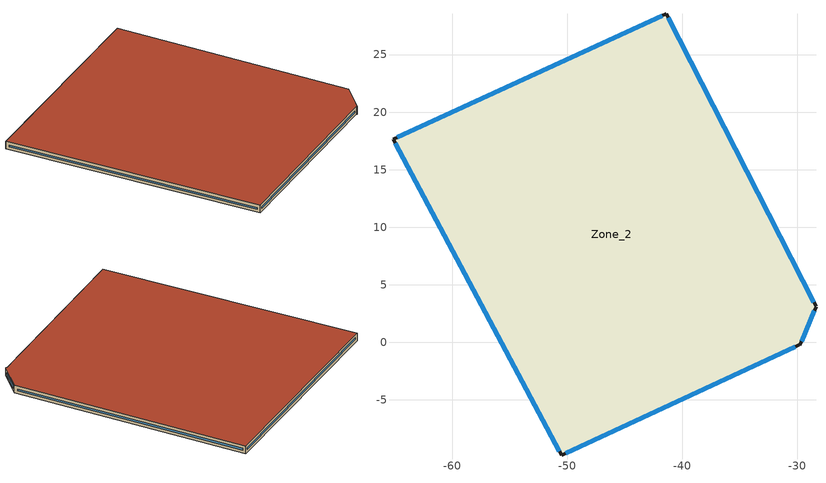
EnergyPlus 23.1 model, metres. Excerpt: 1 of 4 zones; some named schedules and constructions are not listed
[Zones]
Zone_2
 floor outside (90.1-2019 Nonresidential CZ 0 Exterior Floor (Mass)): -28.39,3.14 -28.39,3.09 -29.79,-0.26 -29.84,-0.23 -50.49,-9.79 -65.13,17.65 -41.39,28.54 z6
 wall outside (Slab_Mass): -28.39,3.14 -41.39,28.54 -65.13,17.65 -50.49,-9.79 -29.84,-0.23 / -29.79,-0.26 -28.39,3.09 z6:7
 window (90.1-2019 Nonresidential CZ 0 Glazing (Operable)): -28.57,3.49 -41.2,28.18 / -41.75,28.37 -64.77,17.82 / -64.95,17.3 -50.68,-9.44 / -50.13,-9.62 -30.2,-0.39 z6.4:6.6; -29.65,0.09 -28.54,2.74 z6.37:6.63
 roof outside (300mmInsulation 200mmConcrete): -28.39,3.14 -41.39,28.54 -65.13,17.65 -50.49,-9.79 -29.84,-0.23 -29.79,-0.26 -28.39,3.09 z7
[Schedule:Week:Daily]
CoolAvail_Zone_1_27: d0e60600-f201-4ed4-8ec6-228ae8b4bf73, 63ec7d58-1134-4842-a9a0-7e4ea723d7cf, 0c8e331e-e040-44ae-a043-5efcbc02d654, 1ea34aeb-6558-451a-9699-82de44c70dd4, cb972258-9f7a-4cc5-8b93-642e1c33d81d, e079d2e2-ef0e-45d8-926b-b09dd815703f, 8360fa1e-15b3-4a7e-97cc-c029d1b29a01, d0e60600-f201-4ed4-8ec6-228ae8b4bf73, d0e60600-f201-4ed4-8ec6-228ae8b4bf73, d0e60600-f201-4ed4-8ec6-228ae8b4bf73, d0e60600-f201-4ed4-8ec6-228ae8b4bf73, d0e60600-f201-4ed4-8ec6-228ae8b4bf73
CoolAvail_Zone_1_28: cd824d87-a001-481d-920a-4332fdb6442c, 18bdd5aa-bded-4795-9de6-0cdc3f8d09ff, c6b788f3-225c-4715-908b-267c8a8ebe30, f127eabf-3f26-4138-9ec2-f22bb4d70a3c, 4c017381-4d16-4731-8fc3-243971d0ee49, 584fa531-441c-4c1f-9bb9-d32b0166b568, 726a7d44-d36e-434b-b302-b0441f3fc3a9, cd824d87-a001-481d-920a-4332fdb6442c, cd824d87-a001-481d-920a-4332fdb6442c, cd824d87-a001-481d-920a-4332fdb6442c, cd824d87-a001-481d-920a-4332fdb6442c, cd824d87-a001-481d-920a-4332fdb6442c
CoolAvail_Zone_1_29: d36e7eeb-7e99-4b6a-927a-29899a9c2e32, d63f0308-37f2-4e2b-81d3-e4ec28b5fe13, 1244ee6b-1aa4-4fe4-84b7-5d73f1cfa71f, da5f4b4d-dbc2-42f8-9c61-a1093e0cfce0, 4c017381-4d16-4731-8fc3-243971d0ee49, 4c017381-4d16-4731-8fc3-243971d0ee49, 069caf53-d504-4ea9-96a0-66e8e0c321c7, d36e7eeb-7e99-4b6a-927a-29899a9c2e32, d36e7eeb-7e99-4b6a-927a-29899a9c2e32, d36e7eeb-7e99-4b6a-927a-29899a9c2e32, d36e7eeb-7e99-4b6a-927a-29899a9c2e32, d36e7eeb-7e99-4b6a-927a-29899a9c2e32
CoolAvail_Zone_1_30: 663f45e9-2eac-4ec9-bc4b-0371f8def025, 88bc864f-68e4-4239-8a9a-7675c4ee05d2, 0342d07f-0758-4ca8-bad2-dd9ff63566e4, c7946a2a-f333-4f09-b6a0-ffc371ba6ee3, f3b7148c-db05-4e5c-97ba-11a64b06dcf3, d09504b5-3339-444a-8605-1d5ac507b9d7, 9a98c019-0ac4-404f-9227-98b49e6a36ce, 663f45e9-2eac-4ec9-bc4b-0371f8def025, 663f45e9-2eac-4ec9-bc4b-0371f8def025, 663f45e9-2eac-4ec9-bc4b-0371f8def025, 663f45e9-2eac-4ec9-bc4b-0371f8def025, 663f45e9-2eac-4ec9-bc4b-0371f8def025
CoolAvail_Zone_1_31: 9f220d79-99dd-476a-ad9f-4f75b2de4aba, e34647c8-ed83-4c47-a882-338ddc348e5e, 1244ee6b-1aa4-4fe4-84b7-5d73f1cfa71f, 61571de9-9310-4666-9e1b-1ca8bbed1472, d01c58f6-094b-4f90-9698-7d5f2214a164, 58872164-54ae-43be-81f7-6971f585854c, da146b30-927e-4360-8612-4cd24731ecb2, 9f220d79-99dd-476a-ad9f-4f75b2de4aba, 9f220d79-99dd-476a-ad9f-4f75b2de4aba, 9f220d79-99dd-476a-ad9f-4f75b2de4aba, 9f220d79-99dd-476a-ad9f-4f75b2de4aba, 9f220d79-99dd-476a-ad9f-4f75b2de4aba
CoolAvail_Zone_1_32: 4290ab72-997d-4689-88d4-253bfab9eab9, 5a9eb516-2d97-48ef-b081-3a6d66cf8e0f, 45240cdb-c462-44bf-9c4e-f50d3ec32b0a, c0861415-2dca-4633-98a8-71df579cef30, 81bf4274-5776-424c-b0c5-553e41f2b465, c1074c61-f5e6-4709-a77b-eabe1a56ae61, c85935ab-9902-48ec-a4f8-af647e52a66b, 4290ab72-997d-4689-88d4-253bfab9eab9, 4290ab72-997d-4689-88d4-253bfab9eab9, 4290ab72-997d-4689-88d4-253bfab9eab9, 4290ab72-997d-4689-88d4-253bfab9eab9, 4290ab72-997d-4689-88d4-253bfab9eab9
CoolAvail_Zone_1_33: 0751f345-d5d0-4307-82f3-f661a4568864, a9833b3b-96a0-4eeb-b85f-57d8929c6c3b, 6991269c-b9aa-462c-be79-98573f8d0a61, eb0878b3-3201-4963-849b-b377936ec55f, 54d93122-1fad-48d4-8ec2-a4cfbf200033, 5c68d9ec-dc0f-4dfd-beab-3e619356a6b8, 4bf384bc-5e5c-473d-892c-18a55ea4f0dd, 0751f345-d5d0-4307-82f3-f661a4568864, 0751f345-d5d0-4307-82f3-f661a4568864, 0751f345-d5d0-4307-82f3-f661a4568864, 0751f345-d5d0-4307-82f3-f661a4568864, 0751f345-d5d0-4307-82f3-f661a4568864
CoolAvail_Zone_1_34: 1d237bff-bf8c-4a10-b286-95ece04a3911, a270f472-fa93-46f8-802f-f71a098b546d, 5dcfa3f4-b48f-4ffc-97f2-7eb63f7d3d07, c3aa5494-24d3-45d7-b516-87bb8ec23d34, fcb18845-ebea-4f31-86f1-5df8cd48a16c, 7e4e7b01-f123-4645-ae35-0cb7e939616a, eb714231-5e28-41e3-a01c-13b8b684d4d4, 1d237bff-bf8c-4a10-b286-95ece04a3911, 1d237bff-bf8c-4a10-b286-95ece04a3911, 1d237bff-bf8c-4a10-b286-95ece04a3911, 1d237bff-bf8c-4a10-b286-95ece04a3911, 1d237bff-bf8c-4a10-b286-95ece04a3911
CoolAvail_Zone_1_35: 92efe9e2-8fc0-47f5-8cf7-b6b37387d511, 9ca8ac30-1fac-4a4f-8247-5fa3b6bc3194, e1ffd640-36df-4ba9-bec8-7214d73c8f23, ace8b4cc-fa45-47e6-bd7e-9b220a0ce9d3, 9bc6f879-6f12-4e5e-92e3-6dcfde522f6b, 42cb72ba-f8b0-4015-b5cc-5b2d875678a5, 16d26286-9ffe-45ec-bc67-76b47c479397, 92efe9e2-8fc0-47f5-8cf7-b6b37387d511, 92efe9e2-8fc0-47f5-8cf7-b6b37387d511, 92efe9e2-8fc0-47f5-8cf7-b6b37387d511, 92efe9e2-8fc0-47f5-8cf7-b6b37387d511, 92efe9e2-8fc0-47f5-8cf7-b6b37387d511
CoolAvail_Zone_1_36: 55e889dd-4dae-4995-898c-ad8a9f51bc7e, efd2cf05-2017-4947-b8c0-f33db4a4d276, bbe52437-5b37-4489-8386-9451a95b19c0, 4e98c0e8-78ad-4bcd-bc3e-7136227225ec, 48a03e43-781b-496d-8560-723c7cccdeba, d3388979-3c5e-4230-b6ec-aed395f75b32, 073c58c9-18f4-41aa-a3cf-339a2f768554, 55e889dd-4dae-4995-898c-ad8a9f51bc7e, 55e889dd-4dae-4995-898c-ad8a9f51bc7e, 55e889dd-4dae-4995-898c-ad8a9f51bc7e, 55e889dd-4dae-4995-898c-ad8a9f51bc7e, 55e889dd-4dae-4995-898c-ad8a9f51bc7e
CoolAvail_Zone_1_37: 4c017381-4d16-4731-8fc3-243971d0ee49, 56b3d4db-7811-4886-9d11-afb64cb48239, ee12e77f-b086-40be-be66-8df6dc27f018, 9bfb682e-c95d-4846-b03b-9c5e61eed766, 11fd3836-8318-4e2a-9168-f7956faec835, 1341e78b-528d-4e30-a45e-b60320c59b85, 9de0474e-88da-4eaa-a37d-2cb33c93be46, 4c017381-4d16-4731-8fc3-243971d0ee49, 4c017381-4d16-4731-8fc3-243971d0ee49, 4c017381-4d16-4731-8fc3-243971d0ee49, 4c017381-4d16-4731-8fc3-243971d0ee49, 4c017381-4d16-4731-8fc3-243971d0ee49
CoolAvail_Zone_1_38: 270d7265-5569-4834-836e-14ea763d14b1, 5eae2b4f-ba89-4de8-9a66-ed23d8c94ec3, 55e889dd-4dae-4995-898c-ad8a9f51bc7e, e72a30ee-afd5-4c38-81d4-1741d3bfc490, 0bbae650-4b85-4186-ac13-a2241a039b25, be537a29-df93-45f4-82a5-a6e540831097, 49085668-f089-4469-b7cc-5da6593c33dc, 270d7265-5569-4834-836e-14ea763d14b1, 270d7265-5569-4834-836e-14ea763d14b1, 270d7265-5569-4834-836e-14ea763d14b1, 270d7265-5569-4834-836e-14ea763d14b1, 270d7265-5569-4834-836e-14ea763d14b1
CoolAvail_Zone_1_39: d9cda4d7-83c8-4eee-a7c2-86543e136363, e7a00f94-053c-48a9-8857-31547de9dffd, a428bd8e-12c6-459a-b90d-f09008c16182, 242fbfea-2699-4b8a-83d8-3d7f9bf805f5, d8fa28f5-71eb-40ea-92b3-eef93bd57c1f, 62923899-5e16-4868-9bbc-d5b7a669018b, 4c017381-4d16-4731-8fc3-243971d0ee49, d9cda4d7-83c8-4eee-a7c2-86543e136363, d9cda4d7-83c8-4eee-a7c2-86543e136363, d9cda4d7-83c8-4eee-a7c2-86543e136363, d9cda4d7-83c8-4eee-a7c2-86543e136363, d9cda4d7-83c8-4eee-a7c2-86543e136363
CoolAvail_Zone_1_40: da5f4b4d-dbc2-42f8-9c61-a1093e0cfce0, 7786bc1d-82dd-45e1-aa3c-e3446434291e, 6ecc3e0a-1c9c-428f-9147-e0da24135b1c, 24888a63-5f46-49d5-9103-4fb353aede8d, 53d2ad7c-864c-4c22-800d-4cc73c71abeb, 653bcc18-584a-4a4d-844b-ff51c25d83ab, aaf7f26e-acc7-4833-9f34-67514808f927, da5f4b4d-dbc2-42f8-9c61-a1093e0cfce0, da5f4b4d-dbc2-42f8-9c61-a1093e0cfce0, da5f4b4d-dbc2-42f8-9c61-a1093e0cfce0, da5f4b4d-dbc2-42f8-9c61-a1093e0cfce0, da5f4b4d-dbc2-42f8-9c61-a1093e0cfce0
CoolAvail_Zone_1_41: e0fbb3e3-1790-40f9-b837-f81f6f4af33a, 4bb2f1eb-4b39-46c7-be44-016ac7675e0f, b4618ad0-6dee-4ba9-a1f5-5fce1e1d22b9, 829d56c1-4dec-43c7-8c0b-9f2590b03830, f75b9e9c-cf17-426e-89d1-433b077fe83e, 429c1c22-c32e-4cfb-a638-74580e387c76, 0d278512-de6f-450f-a460-ce0183404bb3, e0fbb3e3-1790-40f9-b837-f81f6f4af33a, e0fbb3e3-1790-40f9-b837-f81f6f4af33a, e0fbb3e3-1790-40f9-b837-f81f6f4af33a, e0fbb3e3-1790-40f9-b837-f81f6f4af33a, e0fbb3e3-1790-40f9-b837-f81f6f4af33a
CoolAvail_Zone_1_42: e3299096-3ba9-41dc-9eec-98134773bb99, 437932f8-a298-4c79-ad8c-b6ad7c0ea8db, 2af4db76-ab77-4d71-8a2c-f6efab897275, 1bf97493-2525-4d0f-a431-4bc4cad97bd5, 7ba00e10-ea66-41d7-b338-968975e884bb, e470dc39-ab2a-4b4f-97fd-8518ad8b71fa, 6eecb054-86b3-400c-984a-dcca1d5fbc71, e3299096-3ba9-41dc-9eec-98134773bb99, e3299096-3ba9-41dc-9eec-98134773bb99, e3299096-3ba9-41dc-9eec-98134773bb99, e3299096-3ba9-41dc-9eec-98134773bb99, e3299096-3ba9-41dc-9eec-98134773bb99
CoolAvail_Zone_1_43: 83a65efa-9942-4f7b-8ec6-2ade82dc0e54, 4f636e90-c16d-4f8c-b812-f952bd1f73c2, 9d2e7766-5901-4576-8308-77e6e8b5c36c, 4fc50a1c-80a5-43ac-9a14-739c7503c9ff, aa52cdaa-5805-4605-9570-7e2a462150d8, c998a4b0-9a3e-4008-8cde-3158e55a9a80, 3d8626cd-6cde-48c8-a51a-3dec61c5f29f, 83a65efa-9942-4f7b-8ec6-2ade82dc0e54, 83a65efa-9942-4f7b-8ec6-2ade82dc0e54, 83a65efa-9942-4f7b-8ec6-2ade82dc0e54, 83a65efa-9942-4f7b-8ec6-2ade82dc0e54, 83a65efa-9942-4f7b-8ec6-2ade82dc0e54
CoolAvail_Zone_1_44: 53be161d-a272-44c2-a9a0-b321baa7687b, 075dd050-284f-48c6-b7ff-b34be319de05, 370041b8-3d16-4a39-9a6d-19057aa695aa, d7daef8c-e683-487b-8e61-8b84068055ae, d06a8f00-f862-418e-b585-eecbe0213b45, 2f645762-0e42-45aa-8577-e72d75af2df0, 64f102bd-1efe-44ce-a83b-11cafd964ddf, 53be161d-a272-44c2-a9a0-b321baa7687b, 53be161d-a272-44c2-a9a0-b321baa7687b, 53be161d-a272-44c2-a9a0-b321baa7687b, 53be161d-a272-44c2-a9a0-b321baa7687b, 53be161d-a272-44c2-a9a0-b321baa7687b
CoolAvail_Zone_1_45: bc7b5fe1-1840-40fd-a980-6b40b1dd7ed4, 88bc864f-68e4-4239-8a9a-7675c4ee05d2, 95e74dce-d210-4ab4-8928-48d33d6a8e2e, 492ee7e6-851f-48a4-aaf2-d69dca00f25b, a428bd8e-12c6-459a-b90d-f09008c16182, ea4d0cee-9d29-4a0a-9eb6-c17ef6949f6f, bc7b5fe1-1840-40fd-a980-6b40b1dd7ed4, bc7b5fe1-1840-40fd-a980-6b40b1dd7ed4, bc7b5fe1-1840-40fd-a980-6b40b1dd7ed4, bc7b5fe1-1840-40fd-a980-6b40b1dd7ed4, bc7b5fe1-1840-40fd-a980-6b40b1dd7ed4, bc7b5fe1-1840-40fd-a980-6b40b1dd7ed4
CoolAvail_Zone_1_46: 2e1048d4-6ae0-4844-96f5-6b8076d62b1c, 437932f8-a298-4c79-ad8c-b6ad7c0ea8db, de04d04a-28f8-4919-8fdf-c7397844d0ba, beef557f-be53-43da-b185-b81690d14c17, acd2e928-20f6-4991-8987-061cebab4bc7, 0769ad89-4922-46fa-86be-e5e11f80f1fa, 811eb0c4-df39-463f-a63d-4e00d9b2817e, 2e1048d4-6ae0-4844-96f5-6b8076d62b1c, 2e1048d4-6ae0-4844-96f5-6b8076d62b1c, 2e1048d4-6ae0-4844-96f5-6b8076d62b1c, 2e1048d4-6ae0-4844-96f5-6b8076d62b1c, 2e1048d4-6ae0-4844-96f5-6b8076d62b1c
CoolAvail_Zone_1_47: cfd1e8fc-f152-420b-92c9-655756a89879, 5fa0f4bf-647c-4e6c-bee9-f088ca3543b6, 0ca525b6-70f5-47a1-a66d-1491c270857f, 5edebba6-9b0d-41ef-b9bf-9f6c766f65e7, e5894386-8ebf-482e-8deb-2937a90b46d1, 520a3510-b5ef-42aa-a8dd-2d4a8aa3f53d, 7885c442-17fd-4be5-921d-82c1dd1a4911, cfd1e8fc-f152-420b-92c9-655756a89879, cfd1e8fc-f152-420b-92c9-655756a89879, cfd1e8fc-f152-420b-92c9-655756a89879, cfd1e8fc-f152-420b-92c9-655756a89879, cfd1e8fc-f152-420b-92c9-655756a89879
CoolAvail_Zone_1_48: f125d40a-070c-441a-87dd-d8b757f258c0, 2bdd6978-0b3d-4123-ae65-399032827d53, 6d3ce674-8959-4e7a-b9fb-a9f12f32f55c, ca12e35a-9830-41a2-9af4-f84982a6c99b, 61e857f3-1a93-4600-857d-8f1b3b0baa42, 9bc08fb0-1c56-410e-8b02-d8d992bc0d0f, e67b2c6a-2373-4d80-82e6-7d4b09873641, f125d40a-070c-441a-87dd-d8b757f258c0, f125d40a-070c-441a-87dd-d8b757f258c0, f125d40a-070c-441a-87dd-d8b757f258c0, f125d40a-070c-441a-87dd-d8b757f258c0, f125d40a-070c-441a-87dd-d8b757f258c0
CoolAvail_Zone_1_49: 6d8738ae-b7f0-481f-8b64-ea539d91de79, fe6191ea-b40e-4ba5-bedb-806e67bd7129, 58537cc2-10a3-4b98-a934-05ca0b6b8b16, e186b510-1964-4f2e-8018-9372b270c878, 56d61a98-7be1-4fe1-b86d-2bb6e64d82b2, 87b03664-63c1-4720-b1e1-75cce14292a7, da3a957f-c48f-4e44-8c34-af53eea30d64, 6d8738ae-b7f0-481f-8b64-ea539d91de79, 6d8738ae-b7f0-481f-8b64-ea539d91de79, 6d8738ae-b7f0-481f-8b64-ea539d91de79, 6d8738ae-b7f0-481f-8b64-ea539d91de79, 6d8738ae-b7f0-481f-8b64-ea539d91de79
CoolAvail_Zone_1_50: 384e79f7-c269-4999-a78c-5518ff3f1f47, 6ecc3e0a-1c9c-428f-9147-e0da24135b1c, f4831268-3cc7-41c8-9b97-16e3ab9158ac, 616afa62-1e71-4496-9ab0-f47cd830bcd3, 5f462a69-151b-4296-952d-169091b6d376, 5098d5d9-c8d9-4b69-8103-d1a0706dc672, 2af04244-796f-44f3-a123-6d7aced4bae8, 384e79f7-c269-4999-a78c-5518ff3f1f47, 384e79f7-c269-4999-a78c-5518ff3f1f47, 384e79f7-c269-4999-a78c-5518ff3f1f47, 384e79f7-c269-4999-a78c-5518ff3f1f47, 384e79f7-c269-4999-a78c-5518ff3f1f47
CoolAvail_Zone_1_51: 3fd10801-7045-48b6-8b62-b64a2d27dad3, ab01f3cf-1fb5-4afb-b9a4-a822b94847c2, d26ac9f7-d369-4222-9e68-858facbd4585, ee1cbf8b-552b-4fe2-b724-9603f843b784, 41336966-1481-4f37-86a5-c677b9c4d6cb, e823f13c-565c-4668-a10e-62aeca33f097, 58872164-54ae-43be-81f7-6971f585854c, 3fd10801-7045-48b6-8b62-b64a2d27dad3, 3fd10801-7045-48b6-8b62-b64a2d27dad3, 3fd10801-7045-48b6-8b62-b64a2d27dad3, 3fd10801-7045-48b6-8b62-b64a2d27dad3, 3fd10801-7045-48b6-8b62-b64a2d27dad3
CoolAvail_Zone_1_52: 7a5c81d5-b2a1-4d21-9557-3803c2419c3a, 7a5c81d5-b2a1-4d21-9557-3803c2419c3a, 7a5c81d5-b2a1-4d21-9557-3803c2419c3a, 7a5c81d5-b2a1-4d21-9557-3803c2419c3a, 7a5c81d5-b2a1-4d21-9557-3803c2419c3a, 7a5c81d5-b2a1-4d21-9557-3803c2419c3a, 7a5c81d5-b2a1-4d21-9557-3803c2419c3a, 7a5c81d5-b2a1-4d21-9557-3803c2419c3a, 7a5c81d5-b2a1-4d21-9557-3803c2419c3a, 7a5c81d5-b2a1-4d21-9557-3803c2419c3a, 7a5c81d5-b2a1-4d21-9557-3803c2419c3a, 7a5c81d5-b2a1-4d21-9557-3803c2419c3a
NatVentAvail_Zone_1_0: aa07cd83-aed6-4fc5-b0c4-40ca355e7cad, d5fbcdae-03d4-4c8e-b897-6869c87439ac, fa97a593-636a-4f2d-adf3-7cc7f475926c, 9d412460-c6ff-4030-b530-7b55b70c9db9, f827f280-3792-482c-a78a-e3c934c49dec, 0e033721-e94e-477f-9e80-94fcc5e9b954, 2a7c7b7c-ba76-4fee-bea9-94fd2a373793, aa07cd83-aed6-4fc5-b0c4-40ca355e7cad, aa07cd83-aed6-4fc5-b0c4-40ca355e7cad, aa07cd83-aed6-4fc5-b0c4-40ca355e7cad, aa07cd83-aed6-4fc5-b0c4-40ca355e7cad, aa07cd83-aed6-4fc5-b0c4-40ca355e7cad
NatVentAvail_Zone_1_1: a0c1673f-a9de-4e4f-baea-07259ba35ac4, 7cc57210-866b-4cee-9bb3-4e84f98c8edf, 8b39802f-0b56-4244-b046-97715faed473, 8083bdc2-67e3-4528-aabc-c6d3deba803f, ac16974e-f1e8-4ee9-8837-492b3aaf25c5, edd9a837-7b02-4e6a-a7dd-3c474852f26a, 9c9d17b4-dc02-4d41-b49d-7196bcedb69b, a0c1673f-a9de-4e4f-baea-07259ba35ac4, a0c1673f-a9de-4e4f-baea-07259ba35ac4, a0c1673f-a9de-4e4f-baea-07259ba35ac4, a0c1673f-a9de-4e4f-baea-07259ba35ac4, a0c1673f-a9de-4e4f-baea-07259ba35ac4
NatVentAvail_Zone_1_2: 16cb8288-9de4-42d5-a32b-b23953333566, 9cbe939c-6bb9-4315-8294-bf7d4e39dc2a, ac16974e-f1e8-4ee9-8837-492b3aaf25c5, 4c400002-a0bd-4f9a-b402-ef3440487218, d5fbcdae-03d4-4c8e-b897-6869c87439ac, e4c61543-e469-48ff-963c-f8dcef8bda39, 18fd7463-925f-465a-8cf3-e4b6b7c109c7, 16cb8288-9de4-42d5-a32b-b23953333566, 16cb8288-9de4-42d5-a32b-b23953333566, 16cb8288-9de4-42d5-a32b-b23953333566, 16cb8288-9de4-42d5-a32b-b23953333566, 16cb8288-9de4-42d5-a32b-b23953333566
NatVentAvail_Zone_1_3: 81f63b81-45e0-4ff7-9fab-a28798a04cc4, 18c69a79-1b23-44b1-a22f-a92c987ac131, 715d07ea-0578-4fe2-96c6-3081667aaa53, 18fd46a4-1ec2-4b74-9cfe-444de13db394, 98e47e6f-843e-4740-baeb-22648d5c643e, aa07cd83-aed6-4fc5-b0c4-40ca355e7cad, 359b6354-5d9e-4ef5-8329-e3156efa4961, 81f63b81-45e0-4ff7-9fab-a28798a04cc4, 81f63b81-45e0-4ff7-9fab-a28798a04cc4, 81f63b81-45e0-4ff7-9fab-a28798a04cc4, 81f63b81-45e0-4ff7-9fab-a28798a04cc4, 81f63b81-45e0-4ff7-9fab-a28798a04cc4
NatVentAvail_Zone_1_4: 4178c6d2-c455-4491-85b1-e77429518c37, 6757ae64-45cf-455e-9b9c-549c3d413347, 92202d3b-978d-4230-b6e4-04582f80296e, b6b8d99a-5d51-4ab5-b128-b78f064b743b, b0c122e5-a45d-4448-a3c4-4c4035efaa42, 6d5fdc92-14fb-4ce6-8c49-5bd3c1510ad8, 6757ae64-45cf-455e-9b9c-549c3d413347, 4178c6d2-c455-4491-85b1-e77429518c37, 4178c6d2-c455-4491-85b1-e77429518c37, 4178c6d2-c455-4491-85b1-e77429518c37, 4178c6d2-c455-4491-85b1-e77429518c37, 4178c6d2-c455-4491-85b1-e77429518c37
NatVentAvail_Zone_1_5: 2bfb7d01-b41f-4b0f-a268-c87d4ad5c209, f766cbc1-5d45-43a4-b7de-9a476e70c635, 26efa69f-b266-489b-9954-29ea0c1f797b, 35be330d-0802-4089-b175-1d8f4927de70, 633b6c11-cfcd-4e14-ac41-3413fc145374, cb8bea81-562c-4bfe-915c-9f70c93799ab, c7145a01-de1c-4a30-9a9d-e0a225c4517c, 2bfb7d01-b41f-4b0f-a268-c87d4ad5c209, 2bfb7d01-b41f-4b0f-a268-c87d4ad5c209, 2bfb7d01-b41f-4b0f-a268-c87d4ad5c209, 2bfb7d01-b41f-4b0f-a268-c87d4ad5c209, 2bfb7d01-b41f-4b0f-a268-c87d4ad5c209
NatVentAvail_Zone_1_6: d113039b-f5ac-44ce-b6a9-d791b600f83f, 5dcfa3f4-b48f-4ffc-97f2-7eb63f7d3d07, a603302a-a61d-4f32-9811-b6dc5231b9d5, 2ad45f48-009f-423d-bc3f-c4d7b280d615, a1dd1a81-f8d2-4ce5-a3aa-f603e7824d23, 19f8fb8a-a044-48db-906b-f87733cc161e, 4a02cc98-567b-499e-9f7d-de86d8a5fd91, d113039b-f5ac-44ce-b6a9-d791b600f83f, d113039b-f5ac-44ce-b6a9-d791b600f83f, d113039b-f5ac-44ce-b6a9-d791b600f83f, d113039b-f5ac-44ce-b6a9-d791b600f83f, d113039b-f5ac-44ce-b6a9-d791b600f83f
NatVentAvail_Zone_1_7: 512c89f7-53e8-43a0-a4d5-c55d384ab42c, a183322b-5c94-41eb-9d69-d05074c7a2bc, c7cebfb4-1b02-4143-ab16-198149b27a5d, 7f402324-a11b-45f2-ba71-036f7fa0131a, a8186be4-23b4-452f-8bac-d82d48cc5cb9, 8ce44288-ce5e-46e1-b3fc-cc6473a23d28, a9032ab1-34af-406e-a78a-8711d550c862, 512c89f7-53e8-43a0-a4d5-c55d384ab42c, 512c89f7-53e8-43a0-a4d5-c55d384ab42c, 512c89f7-53e8-43a0-a4d5-c55d384ab42c, 512c89f7-53e8-43a0-a4d5-c55d384ab42c, 512c89f7-53e8-43a0-a4d5-c55d384ab42c
NatVentAvail_Zone_1_8: 83626dd4-ef9e-4ca3-95f8-36e11cc79f76, d8431233-ab1e-4848-8d13-0954209d6be6, 643cbcf8-1809-4534-b40f-ffb83847a4c0, a81581ba-1929-4cc8-a758-60fb3b90e0dc, 41e0ed90-8fc5-4f1e-a61f-a7cfdcff0ae5, 5708fdbd-7be0-4d41-b2d8-6c8e660bc345, 7044fa82-b730-4b54-957a-6b4e0acb6089, 83626dd4-ef9e-4ca3-95f8-36e11cc79f76, 83626dd4-ef9e-4ca3-95f8-36e11cc79f76, 83626dd4-ef9e-4ca3-95f8-36e11cc79f76, 83626dd4-ef9e-4ca3-95f8-36e11cc79f76, 83626dd4-ef9e-4ca3-95f8-36e11cc79f76
NatVentAvail_Zone_1_9: cb534f29-08d8-4ecb-b7a6-ff8b01221222, 8cfd6b68-7a55-4b57-87da-5bcaf7e3edb7, 7044fa82-b730-4b54-957a-6b4e0acb6089, 3aa7c7eb-bf8e-4f5d-9803-ce9cd371826b, 7f4ab176-e05f-4f0b-a991-b07b53119c3f, 4f2d4e98-99b1-495e-a9b5-b39a8c86947f, b71f27c2-11d3-4486-89db-ca58aa0c90b0, cb534f29-08d8-4ecb-b7a6-ff8b01221222, cb534f29-08d8-4ecb-b7a6-ff8b01221222, cb534f29-08d8-4ecb-b7a6-ff8b01221222, cb534f29-08d8-4ecb-b7a6-ff8b01221222, cb534f29-08d8-4ecb-b7a6-ff8b01221222
NatVentAvail_Zone_1_10: 51dd4f3b-6840-4a68-a3e1-5d6bc43e3148, 7044fa82-b730-4b54-957a-6b4e0acb6089, eae2c3f5-7183-4f18-80e1-325a8144d1d7, 946a49bf-8357-4b36-988c-1bbe564c2739, b5328cb2-3e1c-4907-824d-986fdfa3e53d, 7e368c8a-0343-4ad6-816a-6d9203fe412d, 3133d071-e3d2-4c39-b795-b10d2cfa83c7, 51dd4f3b-6840-4a68-a3e1-5d6bc43e3148, 51dd4f3b-6840-4a68-a3e1-5d6bc43e3148, 51dd4f3b-6840-4a68-a3e1-5d6bc43e3148, 51dd4f3b-6840-4a68-a3e1-5d6bc43e3148, 51dd4f3b-6840-4a68-a3e1-5d6bc43e3148
NatVentAvail_Zone_1_11: 7044fa82-b730-4b54-957a-6b4e0acb6089, b71b095b-8804-4097-bd9f-d99cd3049b86, ac6c59a5-4991-40b3-9c2e-a18076897789, ee0cce78-cad1-4d1c-af12-3bf6cfd65355, 94d1d4d0-b6b9-419a-9535-282c8ef11f0e, 6ad6aa94-36e0-49e9-8b7a-7db0830956f9, 980ae9e3-5f77-4c4d-8313-4d2cbb2648f0, 7044fa82-b730-4b54-957a-6b4e0acb6089, 7044fa82-b730-4b54-957a-6b4e0acb6089, 7044fa82-b730-4b54-957a-6b4e0acb6089, 7044fa82-b730-4b54-957a-6b4e0acb6089, 7044fa82-b730-4b54-957a-6b4e0acb6089
NatVentAvail_Zone_1_12: a5c32734-bbef-49ea-96c2-e55053aa121e, d52bcd2e-d4db-4552-b582-e389e3003660, cbfc0be3-329f-4cb7-8cf2-356e24689446, ae242ffd-641a-472a-807a-aa40fae8e799, 962cebb5-4dd6-465a-9484-ff23f736097f, b7102313-10de-4cef-bb3a-3ea23a940532, 606d6c56-5269-483d-8936-5de9672277e7, a5c32734-bbef-49ea-96c2-e55053aa121e, a5c32734-bbef-49ea-96c2-e55053aa121e, a5c32734-bbef-49ea-96c2-e55053aa121e, a5c32734-bbef-49ea-96c2-e55053aa121e, a5c32734-bbef-49ea-96c2-e55053aa121e
NatVentAvail_Zone_1_13: a73a7ce8-67d6-4843-85db-11bbf714541a, 7a8bdeb4-0878-4f99-8db8-d86093058b63, 458e4013-be41-4369-99af-1ce85e9da201, 8e128a29-8f94-4fca-a4c8-dda0c094ab85, 2e04bbb2-0433-468c-9bee-451ab76db0f2, 476d3154-71b5-46bd-b0d1-91401082664b, a28b2f1e-23ce-457f-a55a-8e6c6bc26ee6, a73a7ce8-67d6-4843-85db-11bbf714541a, a73a7ce8-67d6-4843-85db-11bbf714541a, a73a7ce8-67d6-4843-85db-11bbf714541a, a73a7ce8-67d6-4843-85db-11bbf714541a, a73a7ce8-67d6-4843-85db-11bbf714541a
NatVentAvail_Zone_1_14: 1b5f3311-cc10-4d92-bd20-ff757623c0a2, 3fa7d1d8-b0c2-4a63-b02b-45fcedb0770e, 65bef76c-7b50-4c77-a987-cef737af29d9, ecd52fb3-6bc2-4685-8e1d-ee0a48a2c2cd, 47cc510d-5763-4c47-8ae6-44d2a0ebc704, cbdadbff-14c6-4e19-a64b-dd29a3ee8e65, ae253b11-95fc-44f7-a50c-29ba483dc369, 1b5f3311-cc10-4d92-bd20-ff757623c0a2, 1b5f3311-cc10-4d92-bd20-ff757623c0a2, 1b5f3311-cc10-4d92-bd20-ff757623c0a2, 1b5f3311-cc10-4d92-bd20-ff757623c0a2, 1b5f3311-cc10-4d92-bd20-ff757623c0a2
NatVentAvail_Zone_1_15: fd82324f-3d22-43d9-8704-43af6c0c773f, f2084678-235b-4ce8-80e2-547e78cc62a1, 9cef415c-3138-4bc0-80cf-4166d910a20b, f4831268-3cc7-41c8-9b97-16e3ab9158ac, 0fafae6b-2a4e-4a0d-9af3-e9a0c2a19ce0, 66e797d1-5bb1-440e-a983-82657584aabe, bc9a009d-e745-4ba0-a84f-4219cbce67a4, fd82324f-3d22-43d9-8704-43af6c0c773f, fd82324f-3d22-43d9-8704-43af6c0c773f, fd82324f-3d22-43d9-8704-43af6c0c773f, fd82324f-3d22-43d9-8704-43af6c0c773f, fd82324f-3d22-43d9-8704-43af6c0c773f
NatVentAvail_Zone_1_16: 1fb9be0d-b534-4b23-940f-8a27a6398b63, fe8b0500-455a-4e69-a9f7-ff54518eb9ce, 264b1cd4-b5ad-4d37-a9c3-32d2d2d0904a, 30f8b3f1-c5cc-420c-bfa6-b9f34e2471ac, c019012b-39d7-4e61-b87b-2efc6bc9d66e, 9a3c1a4b-0eeb-4e2a-a004-e5279da5009a, 288bf387-5907-4de1-88a6-5d0dd4cf3e5e, 1fb9be0d-b534-4b23-940f-8a27a6398b63, 1fb9be0d-b534-4b23-940f-8a27a6398b63, 1fb9be0d-b534-4b23-940f-8a27a6398b63, 1fb9be0d-b534-4b23-940f-8a27a6398b63, 1fb9be0d-b534-4b23-940f-8a27a6398b63
NatVentAvail_Zone_1_17: f3e41cc8-ee22-424f-87b5-cc7b6eeb1f7e, 4399bda9-ca78-467e-b1b5-2814ec906d59, 9cf9ec19-7c1e-4ceb-9cf0-e84e71d8a726, 61485dd6-e631-4ce2-9767-25215d8ebb49, 484ef81b-08d0-4c9e-9b0c-08f0377102a1, 4b9590b1-a4ca-42e0-aa12-04c038e1b4ab, 9c5e86d8-dae1-4cc7-9f21-194ab854f454, f3e41cc8-ee22-424f-87b5-cc7b6eeb1f7e, f3e41cc8-ee22-424f-87b5-cc7b6eeb1f7e, f3e41cc8-ee22-424f-87b5-cc7b6eeb1f7e, f3e41cc8-ee22-424f-87b5-cc7b6eeb1f7e, f3e41cc8-ee22-424f-87b5-cc7b6eeb1f7e
NatVentAvail_Zone_1_18: 24b7d28c-ecaa-4e28-85aa-77ca2687b65e, e0f18de1-e8dd-4860-b6d7-2dfe478e2172, 95d4bd1c-ce86-4705-9c8d-e1e68b04e294, 24b7d28c-ecaa-4e28-85aa-77ca2687b65e, b8bf9bdd-f65e-491a-89c2-ce5eb463696a, 23ad7be4-1bd6-407b-ac40-211199f4eba9, b95a9a6c-3753-4ba4-8da6-17725c8b46c2, 24b7d28c-ecaa-4e28-85aa-77ca2687b65e, 24b7d28c-ecaa-4e28-85aa-77ca2687b65e, 24b7d28c-ecaa-4e28-85aa-77ca2687b65e, 24b7d28c-ecaa-4e28-85aa-77ca2687b65e, 24b7d28c-ecaa-4e28-85aa-77ca2687b65e
NatVentAvail_Zone_1_19: 5e4e6ebe-61ee-455d-94f4-1fba4f18e573, c2e6ffc4-5a5a-4326-8cd9-6ad646768699, 61df51a4-9ec0-4119-8381-d2bc39263c46, 63701fb2-2961-4860-837d-ec88ad0e87cb, 216eef2e-40e6-466a-8ebc-aa4d6ad5f5ac, b2fd002d-74e3-4d50-97d7-d4122815ab7d, 0eae9232-7919-4185-883a-7bb811943c78, 5e4e6ebe-61ee-455d-94f4-1fba4f18e573, 5e4e6ebe-61ee-455d-94f4-1fba4f18e573, 5e4e6ebe-61ee-455d-94f4-1fba4f18e573, 5e4e6ebe-61ee-455d-94f4-1fba4f18e573, 5e4e6ebe-61ee-455d-94f4-1fba4f18e573
NatVentAvail_Zone_1_20: 7f74cc13-0549-4400-bfd8-d99739242631, 9d4ba2e4-b867-49ac-b425-9713c995c196, 5e4e6ebe-61ee-455d-94f4-1fba4f18e573, ebcd0586-00f9-48aa-a8c0-36410e76e89c, 78b5b8a9-cf74-470e-89b1-31e0cb71a9e3, 2435dbc7-9620-4bed-a60c-de534e194c19, 19dfe97c-b9cb-4e42-b827-9d3740cefc1a, 7f74cc13-0549-4400-bfd8-d99739242631, 7f74cc13-0549-4400-bfd8-d99739242631, 7f74cc13-0549-4400-bfd8-d99739242631, 7f74cc13-0549-4400-bfd8-d99739242631, 7f74cc13-0549-4400-bfd8-d99739242631
NatVentAvail_Zone_1_21: c1c17925-6b74-4b8f-ab96-dfb09220ae7c, f766cbc1-5d45-43a4-b7de-9a476e70c635, 25122257-154d-46bf-98c0-2fe896b77df4, 4f636e90-c16d-4f8c-b812-f952bd1f73c2, 092cdc06-bcdd-47ba-b436-0f7822671344, 71c57237-7c94-4586-8ab8-f83b04546b7b, 1b95b552-ccbf-48ee-98ab-6d76ed2a3aaa, c1c17925-6b74-4b8f-ab96-dfb09220ae7c, c1c17925-6b74-4b8f-ab96-dfb09220ae7c, c1c17925-6b74-4b8f-ab96-dfb09220ae7c, c1c17925-6b74-4b8f-ab96-dfb09220ae7c, c1c17925-6b74-4b8f-ab96-dfb09220ae7c
NatVentAvail_Zone_1_22: acd2e928-20f6-4991-8987-061cebab4bc7, cb065a40-e7fa-40a4-90e0-a5ae350cfb2b, fe97cc25-f601-4ca1-a0c8-475b2eba2dc9, 578457f5-399a-4f92-8a02-ae9882fc921f, 2e1abdcf-9cb2-4666-8271-a5281ab0470f, 2e1048d4-6ae0-4844-96f5-6b8076d62b1c, 405c8683-b90c-4137-b80a-822300f4e663, acd2e928-20f6-4991-8987-061cebab4bc7, acd2e928-20f6-4991-8987-061cebab4bc7, acd2e928-20f6-4991-8987-061cebab4bc7, acd2e928-20f6-4991-8987-061cebab4bc7, acd2e928-20f6-4991-8987-061cebab4bc7
NatVentAvail_Zone_1_23: de7f1e9e-99f2-4530-bda8-a19bc34c7435, d56bf0af-3291-4f40-954d-ae387b4934eb, efd51ebc-5a75-44d6-b48b-5e39b90eab37, 50e62b72-050b-4bc5-816a-ec6022259602, df565528-e983-4a2f-9af0-023e517ec1fa, 6e948c41-f58b-4d70-b735-693d7d23265e, a4a8dd3c-0be9-4958-a505-003e072e7be9, de7f1e9e-99f2-4530-bda8-a19bc34c7435, de7f1e9e-99f2-4530-bda8-a19bc34c7435, de7f1e9e-99f2-4530-bda8-a19bc34c7435, de7f1e9e-99f2-4530-bda8-a19bc34c7435, de7f1e9e-99f2-4530-bda8-a19bc34c7435
NatVentAvail_Zone_1_24: ad55d434-6db8-480e-95ab-e4f5d2595acd, a91e2977-43bb-450e-858d-649fe32d594d, abaccf0b-f572-463a-ba2b-06eaf9dbe2ba, 60e00c5c-3424-42d9-a3b6-d22fd73a13ea, 9e92f452-ab2d-48ad-be8d-61b9bccbf211, 70c445c9-8c4a-4ff4-bf46-6278130bf734, e5ad0523-6fc6-447b-b171-9b96cebabecb, ad55d434-6db8-480e-95ab-e4f5d2595acd, ad55d434-6db8-480e-95ab-e4f5d2595acd, ad55d434-6db8-480e-95ab-e4f5d2595acd, ad55d434-6db8-480e-95ab-e4f5d2595acd, ad55d434-6db8-480e-95ab-e4f5d2595acd
NatVentAvail_Zone_1_25: e60a5f49-7e7a-409f-a5c2-957077f7fe8b, cae3acfb-d161-43ed-a65f-a440bfac94b9, bc7b5fe1-1840-40fd-a980-6b40b1dd7ed4, eb492800-efa5-4de2-972e-05f03c372e6c, f8645bc8-e094-466c-b9be-c50dcc2c0e01, 54c767f8-6b98-40b6-b93c-19719c3d406e, 33a80775-8e47-4f3b-85fb-f9fe996c441c, e60a5f49-7e7a-409f-a5c2-957077f7fe8b, e60a5f49-7e7a-409f-a5c2-957077f7fe8b, e60a5f49-7e7a-409f-a5c2-957077f7fe8b, e60a5f49-7e7a-409f-a5c2-957077f7fe8b, e60a5f49-7e7a-409f-a5c2-957077f7fe8b
NatVentAvail_Zone_1_26: 0cbc3ec2-dce3-40a9-9014-403458cbc8dd, 1aa73def-a9cd-4395-93c4-937f8a9c7bfa, 6403b646-7e0a-49ed-bd41-a394b5ecb90f, f5af6c6c-355f-4f13-a708-5c731e4a8922, 56ebb561-2b9d-4626-a585-189c94d4f024, 11e39c20-5615-48c8-8e21-3d2a08517842, 0a6634f9-ec93-4dce-9d44-1620e432f495, 0cbc3ec2-dce3-40a9-9014-403458cbc8dd, 0cbc3ec2-dce3-40a9-9014-403458cbc8dd, 0cbc3ec2-dce3-40a9-9014-403458cbc8dd, 0cbc3ec2-dce3-40a9-9014-403458cbc8dd, 0cbc3ec2-dce3-40a9-9014-403458cbc8dd
NatVentAvail_Zone_1_27: 6c88fd40-5f31-450c-9393-a7e399214261, 52a54ab8-a711-4575-a719-32434526ca14, 43894ad4-1c41-41d3-a07c-dbac19969555, 95a5ac8b-9768-4e2f-899a-ed802b7bd651, 75219a38-485e-43a5-963d-3f770a45d9b9, d17497ec-cfb7-448f-b247-fa41072ac7fb, c5cd9e20-25f1-4ee0-87f7-34e8a7739968, 6c88fd40-5f31-450c-9393-a7e399214261, 6c88fd40-5f31-450c-9393-a7e399214261, 6c88fd40-5f31-450c-9393-a7e399214261, 6c88fd40-5f31-450c-9393-a7e399214261, 6c88fd40-5f31-450c-9393-a7e399214261
NatVentAvail_Zone_1_28: c2340ad5-be74-4d5b-be4c-04cbdb4ba282, 9cf3de4a-76d9-48ab-a822-1107e02097d0, d1e8d99a-3b87-46d8-88cf-10c5f4c0c17d, d84190bc-0376-476d-adfe-1f034ada198a, 61485dd6-e631-4ce2-9767-25215d8ebb49, 03bf4b79-c2c3-4344-89ba-05eddc566799, c1c17925-6b74-4b8f-ab96-dfb09220ae7c, c2340ad5-be74-4d5b-be4c-04cbdb4ba282, c2340ad5-be74-4d5b-be4c-04cbdb4ba282, c2340ad5-be74-4d5b-be4c-04cbdb4ba282, c2340ad5-be74-4d5b-be4c-04cbdb4ba282, c2340ad5-be74-4d5b-be4c-04cbdb4ba282
NatVentAvail_Zone_1_29: ff0e8a08-df81-4f9d-be83-65e5951922e4, 2c3a381d-9128-48cc-820c-cfcb7cc501f0, 6434686c-1304-4504-b808-4a60f6fc532c, b04f077c-7212-4c9e-bb9e-593bd7841a87, 61485dd6-e631-4ce2-9767-25215d8ebb49, 61485dd6-e631-4ce2-9767-25215d8ebb49, 39aa7a91-198b-4df9-b764-e6eb28f0fa9e, ff0e8a08-df81-4f9d-be83-65e5951922e4, ff0e8a08-df81-4f9d-be83-65e5951922e4, ff0e8a08-df81-4f9d-be83-65e5951922e4, ff0e8a08-df81-4f9d-be83-65e5951922e4, ff0e8a08-df81-4f9d-be83-65e5951922e4
NatVentAvail_Zone_1_30: 41b53853-a552-4503-b7e5-1071de7ad9d3, 7044fa82-b730-4b54-957a-6b4e0acb6089, 992c108d-8940-4632-8c5b-5d86dac3d9d8, 553fa106-7b2d-489e-b323-310891abfb60, 15cf4543-948e-4174-ab51-d9cd40c68075, 7dafe37b-fc49-49e7-878a-efd7624627b4, f5c36937-e72b-4f26-8f07-e549246aa8e8, 41b53853-a552-4503-b7e5-1071de7ad9d3, 41b53853-a552-4503-b7e5-1071de7ad9d3, 41b53853-a552-4503-b7e5-1071de7ad9d3, 41b53853-a552-4503-b7e5-1071de7ad9d3, 41b53853-a552-4503-b7e5-1071de7ad9d3
NatVentAvail_Zone_1_31: f640a357-9ec9-42f9-af0e-58ae4c6e4841, ebcd0586-00f9-48aa-a8c0-36410e76e89c, 6434686c-1304-4504-b808-4a60f6fc532c, cff2886b-0550-4b7a-826d-b4a198f4f12a, 61e1d887-13d5-440e-85c7-ecb42f406aad, 1bf994b8-c66c-4d30-ada4-7d5ca9fbeef9, 767f3143-d315-4cdb-b770-c6badc22e338, f640a357-9ec9-42f9-af0e-58ae4c6e4841, f640a357-9ec9-42f9-af0e-58ae4c6e4841, f640a357-9ec9-42f9-af0e-58ae4c6e4841, f640a357-9ec9-42f9-af0e-58ae4c6e4841, f640a357-9ec9-42f9-af0e-58ae4c6e4841
NatVentAvail_Zone_1_32: f24ec32e-0b9c-4a1d-b664-ca4429b9edc5, 9801e66e-fc36-481a-b535-4e49cb259330, 2e372af8-76f4-413a-9955-fe3771615d8d, 2345a696-be97-46ca-ae24-72735c20d6e5, 08a3ac41-2459-4db3-a47a-67fd126cbd4f, 78615edc-84a0-410b-9399-bd0272c267e9, 2b9bfca6-dcb4-410c-99f8-06408d414f9f, f24ec32e-0b9c-4a1d-b664-ca4429b9edc5, f24ec32e-0b9c-4a1d-b664-ca4429b9edc5, f24ec32e-0b9c-4a1d-b664-ca4429b9edc5, f24ec32e-0b9c-4a1d-b664-ca4429b9edc5, f24ec32e-0b9c-4a1d-b664-ca4429b9edc5
NatVentAvail_Zone_1_33: f9ab3b8e-d1cb-4cf8-bbf6-3c8ae99a99b2, 19597206-7319-4ad3-9dad-73b51bdeb2ed, 55ecedcd-ba53-437e-8c77-201c372323f7, 3f5b5ff4-9619-40fb-ba1e-935a637db60c, e1796476-7959-4802-926e-a1c1d119acb1, 25122257-154d-46bf-98c0-2fe896b77df4, bef7c879-e1f0-4208-a671-c755df1716dc, f9ab3b8e-d1cb-4cf8-bbf6-3c8ae99a99b2, f9ab3b8e-d1cb-4cf8-bbf6-3c8ae99a99b2, f9ab3b8e-d1cb-4cf8-bbf6-3c8ae99a99b2, f9ab3b8e-d1cb-4cf8-bbf6-3c8ae99a99b2, f9ab3b8e-d1cb-4cf8-bbf6-3c8ae99a99b2
NatVentAvail_Zone_1_34: 56f10184-04c0-44e2-9a5a-0f91bd52b78a, f98b2947-6f38-43b2-9ca3-e6e9e4527134, 56267380-c45b-4560-b612-61c32aaac9d1, 8a73cb96-c104-43c5-a1a2-e458009fcfad, d7138475-210f-43af-8dd4-9e04d5911804, a01d4db6-b71a-483f-94c1-92db8d6e7e98, 629c876d-06d8-400a-a76b-1412f198e281, 56f10184-04c0-44e2-9a5a-0f91bd52b78a, 56f10184-04c0-44e2-9a5a-0f91bd52b78a, 56f10184-04c0-44e2-9a5a-0f91bd52b78a, 56f10184-04c0-44e2-9a5a-0f91bd52b78a, 56f10184-04c0-44e2-9a5a-0f91bd52b78a
NatVentAvail_Zone_1_35: 1dd403a0-c87f-40d1-9699-d0abc5160e1a, 5b83ad7e-5ec0-4fe7-b3c6-10f38a35e73b, a0c1673f-a9de-4e4f-baea-07259ba35ac4, effe21c2-5355-4447-b377-6e78b0e2f77e, 4a02cc98-567b-499e-9f7d-de86d8a5fd91, b22ca4f4-a1a4-4950-9b5b-b6a035f07967, 3858d9a0-03f6-436f-b5cb-b98d9a51f2e8, 1dd403a0-c87f-40d1-9699-d0abc5160e1a, 1dd403a0-c87f-40d1-9699-d0abc5160e1a, 1dd403a0-c87f-40d1-9699-d0abc5160e1a, 1dd403a0-c87f-40d1-9699-d0abc5160e1a, 1dd403a0-c87f-40d1-9699-d0abc5160e1a
NatVentAvail_Zone_1_36: e1056f30-91aa-4e3c-99cc-b785006790fe, 7f74cc13-0549-4400-bfd8-d99739242631, 2ad2ed42-4807-4a7f-a352-f1ba84c4a3b5, 69ce7ae0-5c02-4db5-ae4e-34bc09dbb1e3, d09c0587-0c88-4fad-92d5-e3793a5fb68e, 29a753cc-b61b-470b-9186-7965575bdb27, bc7b5fe1-1840-40fd-a980-6b40b1dd7ed4, e1056f30-91aa-4e3c-99cc-b785006790fe, e1056f30-91aa-4e3c-99cc-b785006790fe, e1056f30-91aa-4e3c-99cc-b785006790fe, e1056f30-91aa-4e3c-99cc-b785006790fe, e1056f30-91aa-4e3c-99cc-b785006790fe
NatVentAvail_Zone_1_37: 61485dd6-e631-4ce2-9767-25215d8ebb49, 038d6500-814f-4635-8bc6-1469068f7702, cc1ae8a5-1ff4-4a38-abc6-ee021185acd6, f154c38b-6c91-44e8-87ba-1c3490155caf, b0ec72b7-ddc8-449d-9605-8c4b2d0ed389, d5fbcdae-03d4-4c8e-b897-6869c87439ac, e1c16c06-ea70-4453-9cb8-f7e240ad073a, 61485dd6-e631-4ce2-9767-25215d8ebb49, 61485dd6-e631-4ce2-9767-25215d8ebb49, 61485dd6-e631-4ce2-9767-25215d8ebb49, 61485dd6-e631-4ce2-9767-25215d8ebb49, 61485dd6-e631-4ce2-9767-25215d8ebb49
NatVentAvail_Zone_1_38: 1157d62d-ef46-4c61-a5f5-c036fbc25783, 4c2f00eb-7bb0-4033-8761-945ab04797dd, e1056f30-91aa-4e3c-99cc-b785006790fe, b892c0e5-4bca-4b11-b21e-aa417bb72506, 456fe283-0124-4ef2-afb8-3d0c076f78c5, d4788c59-ea42-4810-ae83-f7cd95bd6536, ad524eb8-b518-4079-be9b-2e99b6f66a6c, 1157d62d-ef46-4c61-a5f5-c036fbc25783, 1157d62d-ef46-4c61-a5f5-c036fbc25783, 1157d62d-ef46-4c61-a5f5-c036fbc25783, 1157d62d-ef46-4c61-a5f5-c036fbc25783, 1157d62d-ef46-4c61-a5f5-c036fbc25783
NatVentAvail_Zone_1_39: a428bd8e-12c6-459a-b90d-f09008c16182, 131ee72d-a4d2-47ee-a3ec-977afa6b61ca, d9cda4d7-83c8-4eee-a7c2-86543e136363, db5b8011-60be-41df-bf31-af554de41b79, 914fd51d-d336-4507-bfc4-05a1d510f904, 20694168-c848-46bc-b18f-d99b0245292c, 61485dd6-e631-4ce2-9767-25215d8ebb49, a428bd8e-12c6-459a-b90d-f09008c16182, a428bd8e-12c6-459a-b90d-f09008c16182, a428bd8e-12c6-459a-b90d-f09008c16182, a428bd8e-12c6-459a-b90d-f09008c16182, a428bd8e-12c6-459a-b90d-f09008c16182
NatVentAvail_Zone_1_40: b04f077c-7212-4c9e-bb9e-593bd7841a87, 3164a7d1-9dee-45ae-9c62-fa1aa872e76b, 11d36164-32f3-468c-a03a-b066bcd55c93, 781ca952-8fc4-4fe7-a676-224ee330a76f, 29cee232-77b9-45a6-a797-4d83b3241d0b, f65736d9-18a9-44aa-ae09-a6bd0f50e2f1, 4a0d59f7-54dc-4879-b8ca-4aa9a232d943, b04f077c-7212-4c9e-bb9e-593bd7841a87, b04f077c-7212-4c9e-bb9e-593bd7841a87, b04f077c-7212-4c9e-bb9e-593bd7841a87, b04f077c-7212-4c9e-bb9e-593bd7841a87, b04f077c-7212-4c9e-bb9e-593bd7841a87
NatVentAvail_Zone_1_41: ff21f3e1-ad11-422e-beb7-62635bf72878, 7e6da416-2f68-4eb6-82ef-a13fb2ace2be, 5e8d9300-8c1f-467f-8213-bfedb9906c80, b8832e98-2c86-4b7b-ac49-73ee50bb343e, 8bb6e9c3-785a-460b-8b01-101cf8141918, 4989128a-5a95-4f3d-a8d9-81180fc80b0b, ac75ad33-19a6-4c00-99c9-cbcb666fd0ad, ff21f3e1-ad11-422e-beb7-62635bf72878, ff21f3e1-ad11-422e-beb7-62635bf72878, ff21f3e1-ad11-422e-beb7-62635bf72878, ff21f3e1-ad11-422e-beb7-62635bf72878, ff21f3e1-ad11-422e-beb7-62635bf72878
NatVentAvail_Zone_1_42: d654c112-5fc0-4bc3-aced-636c573ddf53, 864d49f8-482e-4575-b97c-55412d0c8e2c, 75f33594-1c0d-4d40-8c17-9ce73df7111a, 50d419e9-199e-4588-b068-29dd72fa84aa, 3841d354-a250-4341-8a61-66ce2b5e801f, 4819ebdb-2aae-4ebc-ab81-8325c3a02aff, 7a0f5c0e-cf29-45fd-8671-84f70cd9c99f, d654c112-5fc0-4bc3-aced-636c573ddf53, d654c112-5fc0-4bc3-aced-636c573ddf53, d654c112-5fc0-4bc3-aced-636c573ddf53, d654c112-5fc0-4bc3-aced-636c573ddf53, d654c112-5fc0-4bc3-aced-636c573ddf53
NatVentAvail_Zone_1_43: 3ac146cd-6d2f-4339-9cac-8a1738f2daa6, bcb2fed4-2284-4aab-8135-a19afedcd7b0, fba7f11a-42ea-420a-8e72-72b84d076d15, a5b145b6-5151-4797-b08c-77e1e3d05dc0, 40b0c66f-7964-4f91-a29b-4369ed8e2800, e2073d27-2460-499c-8f0f-9ffd42d3906f, 873f2d51-0b14-4b62-9e70-0e6ee2d424db, 3ac146cd-6d2f-4339-9cac-8a1738f2daa6, 3ac146cd-6d2f-4339-9cac-8a1738f2daa6, 3ac146cd-6d2f-4339-9cac-8a1738f2daa6, 3ac146cd-6d2f-4339-9cac-8a1738f2daa6, 3ac146cd-6d2f-4339-9cac-8a1738f2daa6
NatVentAvail_Zone_1_44: e6807f9e-3107-489d-b2d9-ecfef6bb4bd5, fdcce3a1-b9d1-4c8e-b957-c25b89e9f3aa, 714666c1-f84e-413c-bea4-53c6f4f94ed8, 8ccc19d3-859d-4cd2-9a75-10658b156856, ea84c7e8-31e4-48e3-8951-1e0997181849, 7bd97160-4387-4d6c-8d07-83ba8b49d7f2, 928d66dd-2f90-40a2-858f-64c55f91a028, e6807f9e-3107-489d-b2d9-ecfef6bb4bd5, e6807f9e-3107-489d-b2d9-ecfef6bb4bd5, e6807f9e-3107-489d-b2d9-ecfef6bb4bd5, e6807f9e-3107-489d-b2d9-ecfef6bb4bd5, e6807f9e-3107-489d-b2d9-ecfef6bb4bd5
NatVentAvail_Zone_1_45: 073c58c9-18f4-41aa-a3cf-339a2f768554, 7044fa82-b730-4b54-957a-6b4e0acb6089, d92598d0-d258-4227-9cf8-cc092b1ef21e, 6420ae8b-67dd-40e7-92c2-bc2b356ef0d9, d9cda4d7-83c8-4eee-a7c2-86543e136363, 4aa5f7c9-0a03-4be0-af43-87901858be94, 073c58c9-18f4-41aa-a3cf-339a2f768554, 073c58c9-18f4-41aa-a3cf-339a2f768554, 073c58c9-18f4-41aa-a3cf-339a2f768554, 073c58c9-18f4-41aa-a3cf-339a2f768554, 073c58c9-18f4-41aa-a3cf-339a2f768554, 073c58c9-18f4-41aa-a3cf-339a2f768554
NatVentAvail_Zone_1_46: 89c45178-2a06-4fb2-9ccd-b33d2054a1e8, 864d49f8-482e-4575-b97c-55412d0c8e2c, 1cde99be-ce0b-4ef2-b2b0-692f3dd98041, b84f5d9f-f064-445a-9e92-4a558ce118ac, 6c8f5934-2566-4c65-a969-fc0d4a1f0bea, bc5f864e-4217-4bd8-a312-e2022c529d52, f6c0e0a4-1e47-4fe7-aa0e-32a8bd2f4658, 89c45178-2a06-4fb2-9ccd-b33d2054a1e8, 89c45178-2a06-4fb2-9ccd-b33d2054a1e8, 89c45178-2a06-4fb2-9ccd-b33d2054a1e8, 89c45178-2a06-4fb2-9ccd-b33d2054a1e8, 89c45178-2a06-4fb2-9ccd-b33d2054a1e8
NatVentAvail_Zone_1_47: 97cf4945-1571-4503-a657-ee18a2ee3ac8, d55e50e7-8eb9-41be-8621-9fa06e48a962, 6b961552-406d-43b1-9a5d-da647dd9c0de, 4ebca92e-9dce-4ca5-9792-4afb81114951, 3ce68b3a-7093-4530-870d-323cbdaa17a6, 61915d63-1ef5-4e48-8f8d-8cccd37621b9, 2ffda844-1f0f-4c20-ad69-54e02729967d, 97cf4945-1571-4503-a657-ee18a2ee3ac8, 97cf4945-1571-4503-a657-ee18a2ee3ac8, 97cf4945-1571-4503-a657-ee18a2ee3ac8, 97cf4945-1571-4503-a657-ee18a2ee3ac8, 97cf4945-1571-4503-a657-ee18a2ee3ac8
NatVentAvail_Zone_1_48: f11c9ccd-bca3-4491-8976-f949b481069d, 253bac40-9bc7-42b1-a152-c9822ff80c7e, 4a3e8956-89d9-4a52-ac85-13b84352112b, edbf6619-e3a0-4945-8d8a-fe25848fc630, b3074e9a-923f-4ddd-8ef6-66ffbc02cce0, 1936191a-57ff-40cf-b891-ad066edc8a2b, c077c144-7486-4cd4-af60-22e2215d7657, f11c9ccd-bca3-4491-8976-f949b481069d, f11c9ccd-bca3-4491-8976-f949b481069d, f11c9ccd-bca3-4491-8976-f949b481069d, f11c9ccd-bca3-4491-8976-f949b481069d, f11c9ccd-bca3-4491-8976-f949b481069d
NatVentAvail_Zone_1_49: 7ae4a458-3077-405b-9ebe-07b87cee4914, e653c413-f38d-48e0-9ede-2d4cbaed1d01, f5945ef8-1bb7-44bd-9b80-3400c0f5772e, 54a298d6-b663-4115-a635-44fbd73c64c9, af40b325-222e-492b-8c34-7a1b5756d4da, 8cc18098-1f87-4791-838a-da766c44f6da, 2865fcdd-06aa-4857-81ee-130b76afbc98, 7ae4a458-3077-405b-9ebe-07b87cee4914, 7ae4a458-3077-405b-9ebe-07b87cee4914, 7ae4a458-3077-405b-9ebe-07b87cee4914, 7ae4a458-3077-405b-9ebe-07b87cee4914, 7ae4a458-3077-405b-9ebe-07b87cee4914
NatVentAvail_Zone_1_50: fa7d08ef-04ee-4192-b345-ed3952e83174, 11d36164-32f3-468c-a03a-b066bcd55c93, 98cfd99c-dc69-434b-895a-6071e0b57e61, bc1168e9-b53d-4244-89e0-da59fb5ef5d1, eed4058b-e67b-457a-854a-bd524a8788a6, 8c02d131-b84c-43f2-81fe-49587ef0e36d, 936f9f77-77d7-408c-9211-d0ef57088824, fa7d08ef-04ee-4192-b345-ed3952e83174, fa7d08ef-04ee-4192-b345-ed3952e83174, fa7d08ef-04ee-4192-b345-ed3952e83174, fa7d08ef-04ee-4192-b345-ed3952e83174, fa7d08ef-04ee-4192-b345-ed3952e83174
